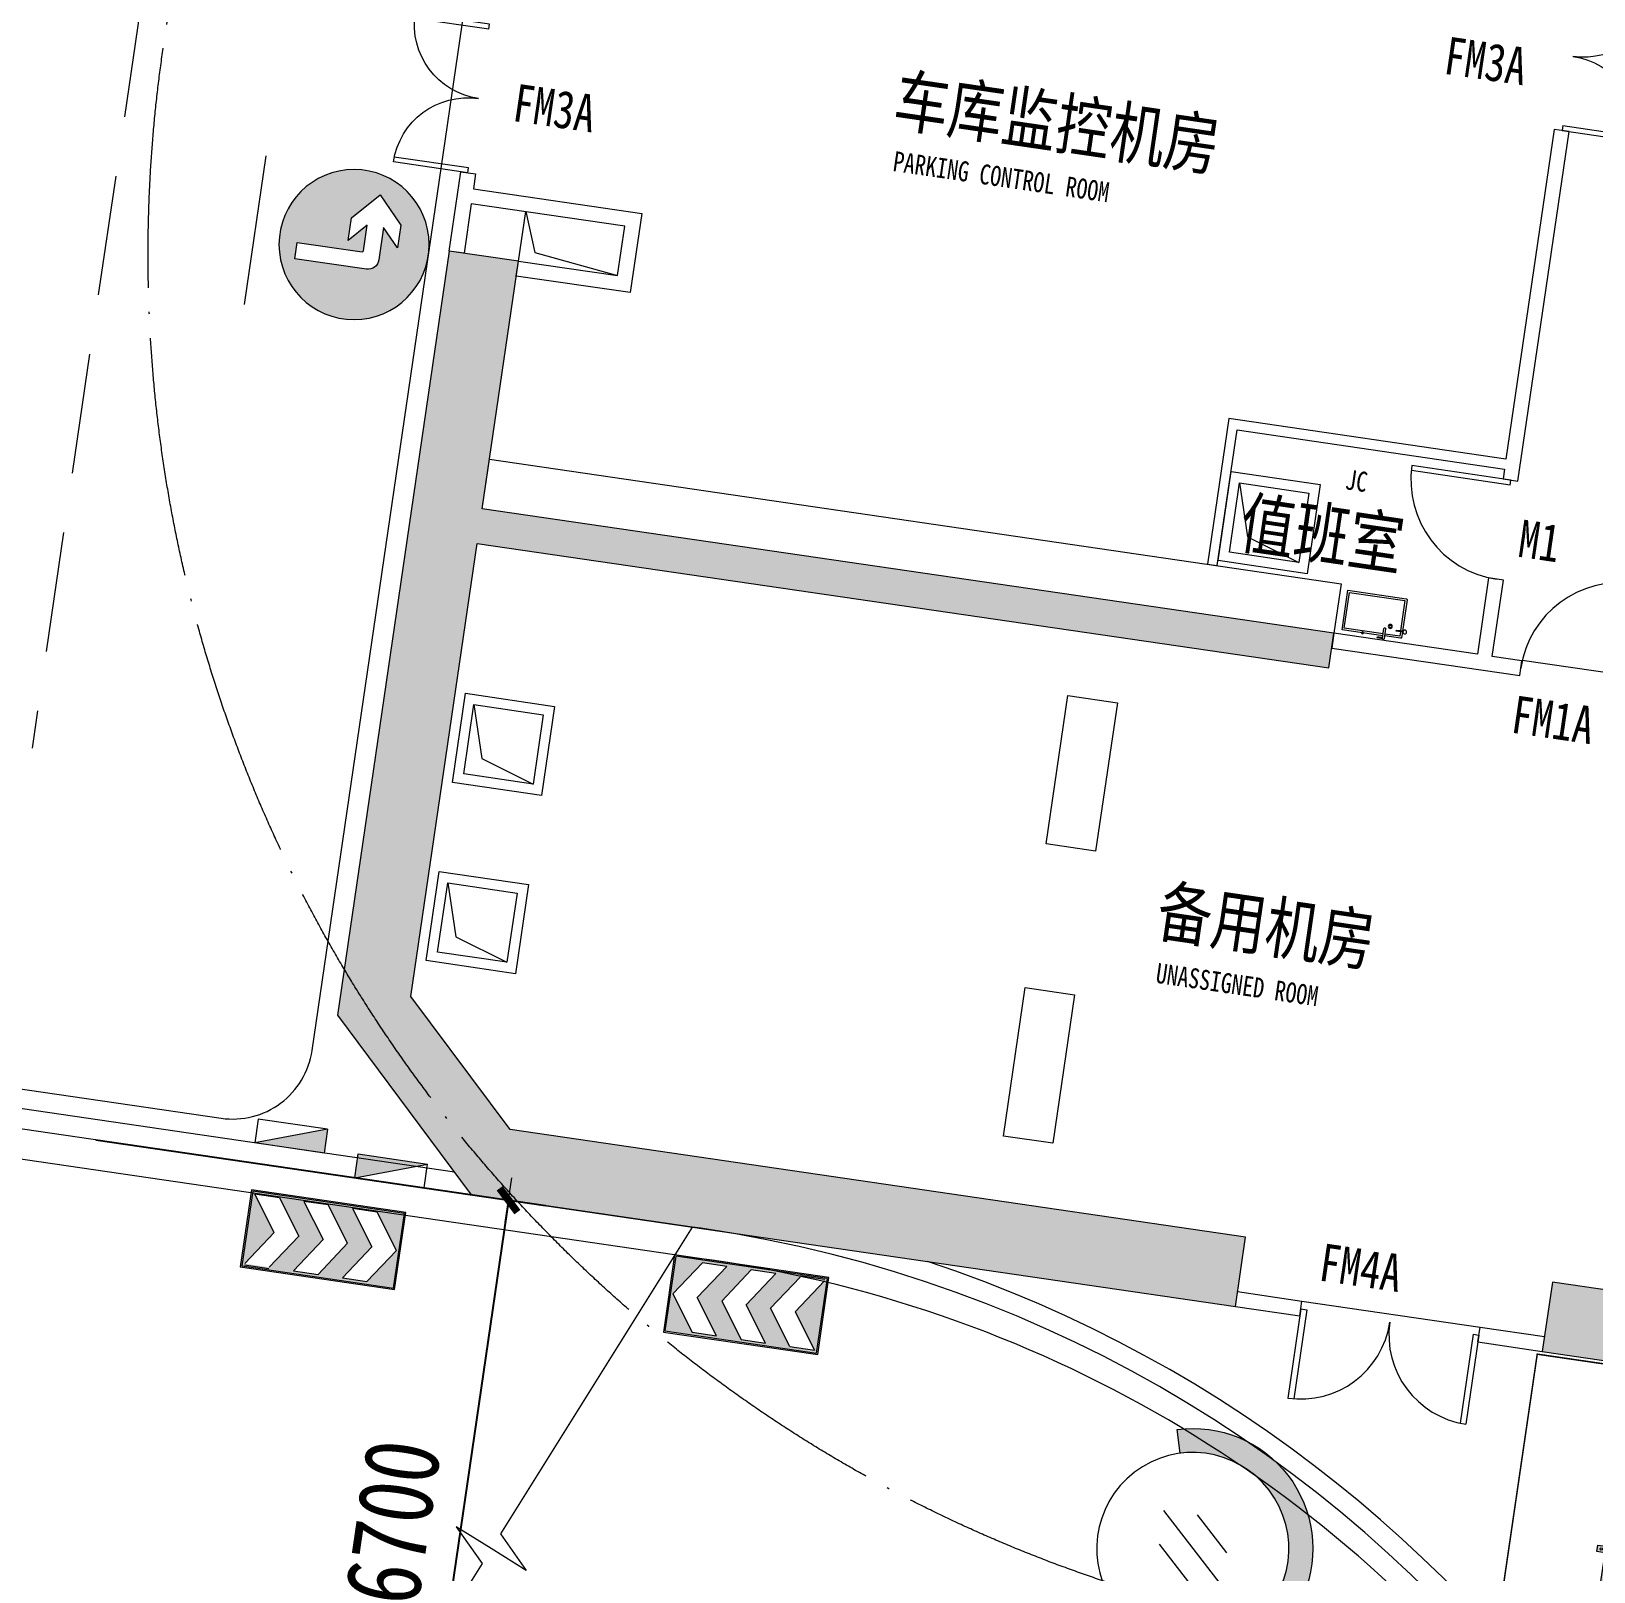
# Model space of a CAD drawing. Header units: inches. Extents: x -414268 to 632271, y -366004 to 318730.
# Drawn here: x 130949 to 146562, y 137717 to 153112 of the extents above; entities that cross this region are included whole.
import ezdxf

# ---------------------------------------------------------------- set-up
doc = ezdxf.new("R2010")
doc.units = ezdxf.units.IN
doc.header["$LTSCALE"] = 1200
doc.header["$MEASUREMENT"] = 0
doc.linetypes.add('DASHEDX2', pattern=[1.5, 1, -0.5])
doc.linetypes.add('DOTE', pattern=[2.4200000000000004, 2, -0.2, 0.02, -0.2])
doc.layers.get('0').update_dxf_attribs({"linetype": 'CONTINUOUS', "lineweight": 0})
doc.layers.get('DEFPOINTS').update_dxf_attribs({"linetype": 'CONTINUOUS', "lineweight": 0})
for name, color, linetype, lineweight in [('0--PAI--', 7, 'CONTINUOUS', 0), ('0--PAI--BLUE', 5, 'CONTINUOUS', 0), ('0--尺寸', 3, 'CONTINUOUS', 0), ('0--挡车架', 7, 'CONTINUOUS', 0), ('0--路缘线', 1, 'CONTINUOUS', 0), ('0－－车位', 4, 'CONTINUOUS', 0), ('7', 7, 'CONTINUOUS', 0), ('A-EQUIP', 7, 'CONTINUOUS', 0), ('COL-HATCH', 7, 'CONTINUOUS', 0), ('COLUMN', 7, 'CONTINUOUS', 0), ('DOTE', 7, 'DOTE', 0), ('EN-TEXT', 7, 'CONTINUOUS', 0), ('GROUND', 7, 'CONTINUOUS', 0), ('HY消火栓', 7, 'CONTINUOUS', 0), ('LTP-UG3$0$A-ANNO-SYMB-100', 7, 'CONTINUOUS', 0), ('PUB_TEXT', 7, 'CONTINUOUS', 0), ('WALL', 7, 'CONTINUOUS', 0), ('WINDOW', 7, 'CONTINUOUS', 0), ('WINDOW_TEXT', 7, 'CONTINUOUS', 0), ('井道', 7, 'CONTINUOUS', 0), ('人孔', 7, 'CONTINUOUS', 0), ('广角镜', 7, 'CONTINUOUS', 0)]:
    doc.layers.add(name, color=color, linetype=linetype, lineweight=lineweight)
doc.styles.add('-黑体', font='simhei.ttf', dxfattribs={"width": 0.8})
doc.styles.add('COL-GRID-UG-1_8A_200701112', font='romans.shx', dxfattribs={"width": 0.85})
doc.dimstyles.new('DIMN150', dxfattribs={"dimscale": 1.5, "dimtxt": 250, "dimasz": 1, "dimexe": 250, "dimexo": 300, "dimgap": 150, "dimtad": 1, "dimdec": 0, "dimzin": 0, "dimdsep": 46, "dimtxsty": 'COL-GRID-UG-1_8A_200701112', "dimblk": '_DIMX', "dimcen": 0.09, "dimdle": 0.375, "dimclrd": 1, "dimclre": 1, "dimclrt": 7, "dimadec": 0, "dimazin": 0, "dimtfac": 1, "dimtdec": 0, "dimtix": 1, "dimtmove": 0, "dimatfit": 3, "dimldrblk": '_DIMX', "dimfxl": 250, "dimtolj": 1, "dimtzin": 0, "dimarcsym": 0})

# ---------------------------------------------------------------- blocks, each defined once
blk = doc.blocks.new('HY')
for p, q in [((0, 0), (0.2400000000000055, -1.77635683940025e-15)), ((0, 0), (0.2400000000000038, -0.6999999999999993)), ((1.77635683940025e-15, -1.77635683940025e-15), (0, -0.6999999999999993)), ((0.240000000000002, -1.77635683940025e-15), (0.2400000000000002, -0.6999999999999993)), ((0, -0.6999999999999993), (0.2400000000000038, -0.6999999999999993))]:
    blk.add_line(p, q)
blk.add_solid([(1.77635683940025e-15, -5.329070518200751e-15), (0.2400000000000055, -1.77635683940025e-15), (0.2400000000000002, -0.6999999999999993)])
blk = doc.blocks.new('A$C47DC52A3')
at = {"layer": 'DOTE'}
blk.add_circle((13968.80007173077, 13968.80005914877), 13968.79999999996, dxfattribs=at)
blk = doc.blocks.new('_A0LCF')
for p, q in [((-0.5000000000007498, 0), (-0.5000000000007498, 0.5000000000012996)), ((-0.4666666666673632, 0), (-0.4666666666673632, 0.498887651571121)), ((0.4666666666674131, 6.315935428982458e-18), (0.4666666666674132, 0.4988876515711244)), ((0.5000000000007998, 0), (0.5000000000007999, 0.5000000000012996)), ((-0.4666666666673632, 0), (-0.5000000000007498, 0)), ((0.5000000000007998, 0), (0.4666666666674131, 0))]:
    blk.add_line(p, q)
for centre, start, end in [((-0.5000000000012996, 0), 0, 89.999999999937), ((0.5000000000012996, 0), 90.00000000005723, 180)]:
    blk.add_arc(centre, 0.5000000000012996, start, end)
blk = doc.blocks.new('_A1LBT')
for p, q in [((0.44999999999982, 0), (0.44999999999982, 0.9969278574199233)), ((0.4999999999998, 0), (0.4999999999998, 1.0000000000004)), ((0.44999999999982, 0), (0.4999999999998, 0))]:
    blk.add_line(p, q)
blk.add_arc((0.5000000000002001, 0), 1.0000000000004, 90.0000000000229, 180)
blk = doc.blocks.new('A$C57BB1F02')
for p, q in [((0.4124530618979545, 0.4302351847214939), (0.3598226204456765, 0.4302295837272559)), ((0.3598226204456765, 0.4302295837272559), (0.3598236420890917, 0.4206295837816356)), ((0.4112267771453499, 0.4206350541644712), (0.3598236420890917, 0.4206295837816356)), ((0.3646226204185137, 0.4302300945489785), (0.3646236420619307, 0.4206300946033582)), ((0.4112262622499721, 0.4254350541368373), (0.4112367867792859, 0.3278159603384351)), ((0.4312262621349205, 0.4254371995342918), (0.4312367372149755, 0.3277855491257473)), ((0.6050699774253356, 0.3368203126561151), (0.5409536662105001, 0.33681348932196)), ((0.6050709990687526, 0.3272203127104663), (0.5409546878539171, 0.3272134893763113))]:
    blk.add_line(p, q)
for points in [[(0.4112289991656848, 0.4000490988144747), (-2.693905010175968e-08, 0.4000000142724761), (4.254153685323558e-05, 1.65375650951205e-08), (0.5900425377711294, 6.812609897488553e-05, 0.4142135623730857), (0.600041473502591, 0.01006919025424663), (0.6000077219600239, 0.3272197738704933)], [(0.600006700316607, 0.336819773816142), (0.600001033450555, 0.3900691881023967, 0.4142135623730995), (0.5899999692952829, 0.4000681238338861), (0.4312289852849407, 0.4000512272367855)]]:
    blk.add_lwpolyline(points, format="xyb")
for points in [[(0.4112313863776045, 0.3800490989569442), (0.02000210134394997, 0.3800024015959768), (0.02004041298060777, 0.02000232522381512), (0.580040409413547, 0.02006697158718801), (0.5800077220732778, 0.3272176454467022)], [(0.5800067004298608, 0.3368176453923478), (0.5800020977757061, 0.380067059735244), (0.4312311137087335, 0.3800512273500402)]]:
    blk.add_lwpolyline(points)
for centre, radius in [((0.4718598230926379, 0.2973792585257373), 0.02), ((0.6234541765649819, 0.3320222690972983), 0.019), ((0.4718598230926379, 0.2973792585257373), 0.012)]:
    blk.add_circle(centre, radius)
for centre, radius, start, end in [((0.4208555658413911, 0.425436087070998), 0.019, 194.6394132391247, 239.5548701090875), ((0.4212262621924605, 0.4254361268355787), 0.01000000000000872, 0.006146110903335452, 180.0061461109424), ((0.4212367867235294, 0.3278170160635328), 0.009999999999980295, 180.0061461109424, 0.006146110903335452), ((0.5409541770321944, 0.3320134893491499), 0.004800000000003024, 90.00609748503454, 270.0060974850346)]:
    blk.add_arc(centre, radius, start, end)
at = {"layer": 'DEFPOINTS'}
blk.add_circle((0.2056144861133173, 0.4000245565434754), 0.01, dxfattribs=at)
blk = doc.blocks.new('_A1OSQ')
for p, q in [((0.44999999999982, 0), (0.44999999999982, 0.9969278574199233)), ((0.4999999999998, 0), (0.4999999999998, 1.0000000000004)), ((0.44999999999982, 0), (0.4999999999998, 0))]:
    blk.add_line(p, q)
blk.add_arc((0.5000000000002001, 0), 1.0000000000004, 90.0000000000229, 180)
blk = doc.blocks.new('A$C6F4820FC')
at = {"layer": '0--挡车架'}
h = blk.add_hatch(color=256, dxfattribs=at)
h.paths.add_polyline_path([(2017.784217856827, 79.3952663297232, 0.3952043560108401), (2017.78421785311, 169.3952663332057), (1617.474230922457, 169.3952663332057), (1617.474230922458, 79.39526633119387), (1684.499301437642, 79.39526633119385)])
h.paths.add_polyline_path([(818.9364171714836, 169.3952663332057), (818.9364171714836, 79.39526633119385), (1216.632018534735, 79.39526633119385), (1216.632018534736, 169.3952663332057)])
h.paths.add_polyline_path([(418.094204783764, 79.39526633119385), (418.0942047837638, 169.3952663332057), (351.0691342685791, 169.3952663332057), (17.78421785310638, 169.395266333202, 0.3952043560108128), (17.78421784939219, 79.39526632972411)])
h = blk.add_hatch(color=256, dxfattribs=at)
h.paths.add_polyline_path([(1617.474230922457, 169.3952663332057), (1684.499301437642, 169.3952663332057), (1684.499301437642, 248.7905199443812), (1617.474230922457, 248.7905199443812)])
h.paths.add_polyline_path([(1638.848788944474, 209.0928931387934, -1), (1663.124743415625, 209.0928931387934, -1)], flags=16)
h.paths.add_polyline_path([(1617.474230922457, 1.272001827601343e-05), (1684.499301437642, 1.272001827601343e-05), (1684.499301437642, 79.39526633119387), (1617.474230922457, 79.39526633119384)])
h.paths.add_polyline_path([(1638.848788944473, 39.69763952560606, -1), (1663.124743415624, 39.69763952560606, -1)], flags=16)
h.paths.add_polyline_path([(351.069134268579, 248.7905199443813), (351.0691342685791, 169.3952663332057), (418.0942047837639, 169.3952663332057), (418.0942047837638, 248.7905199443812)])
h.paths.add_polyline_path([(396.7196467617473, 209.0928931387934, 1), (372.4436922905957, 209.0928931387934, 1)], flags=16)
h.paths.add_polyline_path([(418.0942047837639, 79.39526633119387), (351.0691342685791, 79.39526633119387), (351.0691342685791, 1.272001827601343e-05), (418.0942047837639, 1.272001827601343e-05)])
h.paths.add_polyline_path([(372.4436922905957, 39.69763952560606, -1), (396.7196467617473, 39.69763952560606, -1)], flags=16)
h = blk.add_hatch(color=40, dxfattribs=at)
h.paths.add_polyline_path([(1216.632018534736, 169.3952663332056), (1216.632018534735, 79.39526633119385), (1617.474230922457, 79.39526633119385), (1617.474230922457, 169.3952663332056)])
h.paths.add_polyline_path([(818.9364171714836, 79.39526633119385), (818.9364171714836, 169.3952663332057), (418.0942047837639, 169.3952663332057), (418.0942047837639, 79.39526633119385)])
for p, q in [((17.78421785310638, 169.395266333202), (418.0942047837639, 169.3952663332057)), ((818.9364171714838, 169.3952663332057), (1216.632018534736, 169.3952663332057)), ((1617.474230922457, 169.3952663332057), (2017.78421785311, 169.3952663332057)), ((17.78421784939155, 79.39526632972411), (418.0942047837639, 79.39526633119385)), ((818.9364171714838, 79.39526633119385), (1216.632018534735, 79.39526633119385)), ((1617.474230922457, 79.39526633119385), (2017.784217856827, 79.3952663297232))]:
    blk.add_line(p, q, dxfattribs=at)
for points in [[(418.0942047837639, 169.3952663332057), (351.0691342685791, 169.3952663332057), (351.0691342685791, 248.7905199443812), (418.0942047837639, 248.7905199443812)], [(1617.474230922457, 169.3952663332057), (1684.499301437642, 169.3952663332057), (1684.499301437642, 248.7905199443812), (1617.474230922457, 248.7905199443812)], [(418.0942047837639, 79.39526633119385), (351.0691342685791, 79.39526633119385), (351.0691342685791, 1.272001827601343e-05), (418.0942047837639, 1.272001827601343e-05)], [(1617.474230922457, 79.39526633119385), (1684.499301437642, 79.39526633119385), (1684.499301437642, 1.272001827601343e-05), (1617.474230922457, 1.272001827601343e-05)]]:
    blk.add_lwpolyline(points, close=True, dxfattribs=at)
at = {"layer": '0--挡车架', "color": 0}
for points in [[(818.9364171714838, 169.3952663332057), (818.9364171714838, 79.39526633119385), (418.0942047837639, 79.39526633119385), (418.0942047837639, 169.3952663332057)], [(1617.474230922457, 169.3952663332057), (1617.474230922457, 79.39526633119385), (1216.632018534735, 79.39526633119385), (1216.632018534736, 169.3952663332057)]]:
    blk.add_lwpolyline(points, close=True, dxfattribs=at)
at = {"layer": '0--挡车架'}
for centre in [(384.5816695261715, 209.0928931387934), (1650.986766180049, 209.0928931387934), (384.5816695261715, 39.69763952560606), (1650.986766180049, 39.69763952560606)]:
    blk.add_circle(centre, 12.13797723557582, dxfattribs=at)
for centre, start, end in [((65.82469069586296, 124.3952663294804), 136.8717046789877, 223.1282953162828), ((1969.743745010358, 124.3952663294804), 316.871704683716, 43.12829532101674)]:
    blk.add_arc(centre, 65.82466886578737, start, end, dxfattribs=at)
blk = doc.blocks.new('A$C001A7B1A')
at = {"layer": '0－－车位', "const_width": 15}
blk.add_lwpolyline([(2407.499988817268, 5307.500045389108), (7.499988817267877, 5307.500045389108), (7.499988817267877, 7.500045389109687), (2407.499988817268, 7.500045389109687)], close=True, dxfattribs=at)
at = {"layer": '0--挡车架'}
blk.add_blockref('A$C6F4820FC', (189.7157709641579, 883.1047790596294), dxfattribs=at)
blk = doc.blocks.new('A$C5703102E')
at = {"layer": '0--PAI--BLUE'}
h = blk.add_hatch(color=5, dxfattribs=at)
h.paths.add_polyline_path([(220.232643195086, 299.7014668381889), (410.0426431950873, 569.4314668381903), (220.232643195086, 569.4314668381903), (30.42264319508831, 299.7014668381889), (220.232643195086, 29.97146683818937), (410.0426431950873, 29.97146683818937)], flags=16)
h.paths.add_polyline_path([(10.44264319508511, 9.991466838189808), (1189.262643195085, 9.991466838189808), (1189.262643195085, 589.4114668381899), (10.44264319508511, 589.4114668381899)])
h.paths.add_polyline_path([(410.0426431950873, 299.7014668381889), (599.8526431950886, 29.97146683818937), (789.6626431950863, 29.97146683818937), (599.8526431950886, 299.7014668381889), (789.6626431950863, 569.4314668381903), (599.8526431950886, 569.4314668381903)], flags=16)
h.paths.add_polyline_path([(1169.282643195089, 29.97146683818937), (979.472643195084, 29.97146683818937), (789.6626431950863, 299.7014668381889), (979.472643195084, 569.4314668381903), (1169.282643195089, 569.4314668381903), (979.472643195084, 299.7014668381889)], flags=16)
at = {"layer": '0--PAI--'}
for p, q in [((789.2099893585109, 299.6999955807296), (979.0199893585086, 569.429995580731)), ((1168.829989358514, 569.429995580731), (979.0199893585086, 299.6999955807296)), ((979.0199893585086, 29.96999558073185), (789.2099893585109, 299.6999955807296)), ((979.0199893585086, 299.6999955807296), (1168.829989358514, 29.96999558073185))]:
    blk.add_line(p, q, dxfattribs=at)
for points in [[(-1.064148818841204e-05, -4.422990969032981e-06), (1198.799989358515, -4.422990969032981e-06), (1198.799989358515, 599.3999955770105), (-1.064148818841204e-05, 599.3999955770105)], [(9.989989358513412, 9.989995577008813), (1188.809989358517, 9.989995577008813), (1188.809989358517, 589.4099955770089), (9.989989358513412, 589.4099955770089)], [(219.7799893585106, 299.6999955770079), (409.5899893585156, 569.4299955770093), (219.7799893585106, 569.4299955770093), (29.96998935851298, 299.6999955770079), (219.7799893585106, 29.96999557700838), (409.5899893585156, 29.96999557700838)], [(409.5899893585156, 299.6999955770079), (599.3999893585133, 29.96999557700838), (789.2099893585109, 29.96999557700838), (599.3999893585133, 299.6999955770079), (789.2099893585109, 569.4299955770093), (599.3999893585133, 569.4299955770093)]]:
    blk.add_lwpolyline(points, close=True, dxfattribs=at)
for points in [[(1168.829989358514, 579.4199955770109), (979.0199893585086, 579.4199955770109)], [(979.0199893585086, 29.96999557700838), (1168.829989358514, 29.96999557700838)]]:
    blk.add_lwpolyline(points, dxfattribs=at)
blk = doc.blocks.new('_DIMX')
blk.add_line((-150, 0), (150, 0))
at = {"const_width": 50}
blk.add_lwpolyline([(-70, -70), (70, 70)], dxfattribs=at)
blk = doc.blocks.new('*D277')
at = {"layer": '0--尺寸', "color": 0, "lineweight": -2}
for p, q in [((131595.2585716421, 142032.8590969203), (136089.1178371588, 141375.6257188487)), ((135717.8480856554, 141428.4084965187), (134748.7120288552, 134801.902306014)), ((130625.6883789844, 135403.3844849399), (135119.5476444514, 134746.1511068756))]:
    blk.add_line(p, q, dxfattribs=at)
at = {"layer": 'DEFPOINTS', "color": 0}
for p in [(131149.9953513824, 142097.9794830053), (130180.4251587246, 135468.504871025), (134748.4949609016, 134800.4180952798)]:
    blk.add_point(p, dxfattribs=at)
at = {"layer": '0--尺寸', "color": 0, "lineweight": -2, "xscale": 1.5, "yscale": 1.5, "zscale": 1.5}
for p, rotation in [((135718.065153609, 141429.8927072529), 81.6793996836047), ((134748.4949609016, 134800.4180952798), 261.6793996836047)]:
    blk.add_blockref('_DIMX', p, dxfattribs=dict(at, rotation=rotation))
at = {"layer": '0--尺寸', "color": 7, "insert": (134561.2160955898, 138213.4457218367), "char_height": 750, "attachment_point": 5, "rotation": 81.67939968360471, "style": '-黑体'}
blk.add_mtext('\\A1;6700', dxfattribs=at)
blk = doc.blocks.new('A$C50091FAB')
at = {"layer": '0--PAI--BLUE'}
h = blk.add_hatch(color=256, dxfattribs=at)
edge = h.paths.add_edge_path()
edge.add_arc((299.9999944004085, 400.0000107713568), 300, 0, 360)
edge = h.paths.add_edge_path(flags=16)
edge.add_line((312.3871690364904, 573.9583468705459), (384.2358726081438, 506.9583468705459))
edge.add_line((384.2358726081438, 506.9583468705423), (253.9024450060242, 506.9583468705423))
edge.add_arc((253.9024450060242, 462.9583468705459), 44, 90, 180)
edge.add_line((209.9024450060242, 462.9583468705459), (209.9024450060242, 173.9583468705459))
edge.add_line((209.9024450060242, 173.9583468705459), (275.9024450060242, 173.9583468705459))
edge.add_line((275.9024450060242, 173.9583468705459), (275.9024450060242, 435.9583468705459))
edge.add_arc((280.9024450060242, 435.9583468705459), 5, 90, 180, ccw=False)
edge.add_line((280.9024450060242, 440.9583468705459), (384.2358726081438, 440.9583468705459))
edge.add_line((384.2358726081438, 440.9583468705459), (312.3871690364904, 373.9583468705459))
edge.add_line((312.3871690364904, 373.9583468705459), (404.3871690364904, 373.9583468705459))
edge.add_line((404.3871690364904, 373.9583468705459), (511.6240400389579, 473.9583468705459))
edge.add_line((511.6240400389652, 473.9583468705459), (404.3871690364977, 573.9583468705459))
edge.add_line((404.3871690364904, 573.9583468705459), (312.3871690364904, 573.9583468705459))
at = {"layer": '0--PAI--'}
blk.add_lwpolyline([(312.3871690364904, 573.9583468705459), (384.2358726081438, 506.9583468705423), (253.9024450060242, 506.9583468705459, 0.414213562373095), (209.9024450060242, 462.9583468705459), (209.9024450060242, 173.9583468705459), (275.9024450060242, 173.9583468705459), (275.9024450060242, 435.9583468705459, -0.414213562373095), (280.9024450060242, 440.9583468705459), (384.2358726081438, 440.9583468705459), (312.3871690364904, 373.9583468705459), (404.3871690364904, 373.9583468705459), (511.6240400389652, 473.9583468705459), (404.3871690364904, 573.9583468705459)], format="xyb", close=True, dxfattribs=at)
blk.add_circle((299.9999944004085, 400.0000107713568), 300, dxfattribs=at)
at = {"layer": '7'}
blk.add_line((599.9999944004085, 1.07713567558676e-05), (-5.599591531790793e-06, 1.07713567558676e-05), dxfattribs=at)
blk = doc.blocks.new('A$C611C3372')
at = {"layer": '7'}
blk.add_hatch(color=256, dxfattribs=at).paths.add_polyline_path([(86.55383598182243, 299.910011141651), (1.2270340903342e-05, 249.9156503793993, 0.5772203872978603), (865.9279827208543, 249.9156503793993), (779.3741590093728, 299.910011141651, -0.577350269189626)])
for points in [[(332.9639974955958, 599.910011141651), (532.9639974955958, 599.910011141651)], [(232.9639974955958, 499.910011141651), (632.9639974955958, 499.910011141651)], [(332.9639974955958, 399.910011141651), (532.9639974955958, 399.910011141651)]]:
    blk.add_lwpolyline(points, dxfattribs=at)
blk.add_lwpolyline([(86.55383598182243, 299.910011141651), (1.2270340903342e-05, 249.9156503793956, 0.5772203872978591), (865.9279827208507, 249.9156503793956), (779.3741590093728, 299.910011141651)], format="xyb", dxfattribs=at)
blk.add_circle((432.9639974955958, 499.910011141651), 400, dxfattribs=at)

msp = doc.modelspace()

# ---------------------------------------------------------------- hatches: boundary and pattern name
at = {"layer": 'COL-HATCH'}
for points in [[(135405.1553706666, 147994.2723215385), (143914.6302467423, 146749.7493874646), (143965.2794359198, 147096.0652254444), (135455.8045598439, 148340.5881595183), (135817.5844825399, 150814.2727165171), (135124.9528065802, 150915.5710948719), (134008.2194075923, 143279.8622286191), (135345.5291799341, 141484.3766293958), (142981.2380461869, 140367.6432304078), (143082.5364245418, 141060.2749063675), (135733.7249922006, 142135.0491431945), (134742.810245713, 143465.461284176)], [(135405.1553706666, 147994.2723215385), (143914.6302467423, 146749.7493874646), (143965.2794359198, 147096.0652254444), (135455.8045598439, 148340.5881595183), (135817.5844825399, 150814.2727165171), (135124.9528065802, 150915.5710948719), (134008.2194075923, 143279.8622286191), (135345.5291799341, 141484.3766293958), (142981.2380461869, 140367.6432304078), (143082.5364245418, 141060.2749063675), (135733.7249922006, 142135.0491431945), (134742.810245713, 143465.461284176)], [(155479.8013623423, 140139.6124996234), (155803.5131707802, 142353.0048169304), (155110.8814948204, 142454.3031952852), (154829.1288485434, 140527.80831189), (153498.7167075567, 139536.8935653983), (146149.9052752201, 140611.6678022246), (146048.6068968654, 139919.036126265), (153684.3157631136, 138802.3027272777)], [(155479.8013623423, 140139.6124996234), (155803.5131707802, 142353.0048169304), (155110.8814948204, 142454.3031952852), (154829.1288485434, 140527.80831189), (153498.7167075567, 139536.8935653983), (146149.9052752201, 140611.6678022246), (146048.6068968654, 139919.036126265), (153684.3157631136, 138802.3027272777)]]:
    msp.add_hatch(color=256, dxfattribs=at).paths.add_polyline_path(points)

# ---------------------------------------------------------------- linework, layer by layer
for p, q in [((135176.5796657499, 141711.2133699951), (122429.1249257724, 143575.5469517971)), ((137551.4393016404, 141161.7591028209), (122400.1825319568, 143377.6521872373))]:
    msp.add_line(p, q)
at = {"layer": '0--路缘线', "linetype": 'DASHEDX2'}
msp.add_line((133094.7385889975, 160569.6246990733), (130956.3425962811, 145948.2573646617), dxfattribs=at)
at = {"layer": '0--路缘线'}
for p, q in [((133754.1956758116, 142925.0205852712), (136274.1648039923, 160155.4093533113)), ((137378.0655587822, 140883.9238150911), (118845.8683091588, 143594.2843052194)), ((128085.6950621972, 142945.536424141), (132846.8470423098, 142249.2111022937)), ((137594.6658123555, 140852.2457166158), (137378.0655587828, 140883.923815091))]:
    msp.add_line(p, q, dxfattribs=at)
msp.add_lwpolyline([(148422.0887368749, 126433.614962823, 0.4197702688980953), (137594.6658123352, 140852.2457166188), (137378.0655587821, 140883.9238150911)], format="xyb", dxfattribs=at)
msp.add_arc((132962.6166175719, 143040.7901605334), 800, 261.6793996839024, 351.6793996841437, dxfattribs=at)
at = {"layer": 'COL-HATCH'}
for p, q in [((135733.7249922003, 142135.0491431943), (134742.8102457125, 143465.4612841758)), ((135733.7249922006, 142135.0491431945), (134742.810245713, 143465.461284176))]:
    msp.add_line(p, q, dxfattribs=at)
at = {"layer": 'COLUMN'}
for points in [[(135405.1553706666, 147994.2723215385), (143914.6302467423, 146749.7493874646), (143965.2794359198, 147096.0652254444), (135455.8045598439, 148340.5881595183), (135817.5844825399, 150814.2727165171), (135124.9528065802, 150915.5710948719), (134008.2194075923, 143279.8622286191), (135345.5291799341, 141484.3766293958), (142981.2380461869, 140367.6432304078), (143082.5364245418, 141060.2749063675), (135733.7249922006, 142135.0491431945), (134742.810245713, 143465.461284176)], [(155479.8013623423, 140139.6124996234), (155803.5131707802, 142353.0048169304), (155110.8814948204, 142454.3031952852), (154829.1288485434, 140527.80831189), (153498.7167075567, 139536.8935653983), (146149.9052752201, 140611.6678022246), (146048.6068968654, 139919.036126265), (153684.3157631136, 138802.3027272777)]]:
    msp.add_lwpolyline(points, close=True, dxfattribs=at)
at = {"layer": 'GROUND'}
for p, q in [((146835.0751041918, 146678.5993458346), (145845.6012813924, 146823.3113149129)), ((143646.1028263684, 140422.0015239269), (145427.1557074076, 140161.5199795858))]:
    msp.add_line(p, q, dxfattribs=at)
at = {"layer": 'LTP-UG3$0$A-ANNO-SYMB-100'}
msp.add_lwpolyline([(137551.4393016404, 141161.7591028209), (135638.8462531511, 138096.7861075057), (135895.6466924132, 137729.8713067032), (135546.026327001, 137948.0401067284), (135196.4059615888, 138166.2089067533), (135453.2064008511, 137799.2941059511), (133390.4694728285, 134493.7121967088)], dxfattribs=at)
at = {"layer": 'WALL'}
for p, q in [((143002.9448415489, 140516.0643038278), (143646.1028263684, 140422.0015239269)), ((143624.3960310068, 140273.5804505069), (143646.1028263684, 140422.0015239269)), ((142981.2380461869, 140367.6432304078), (143624.3960310068, 140273.5804505069)), ((145405.4489120457, 140013.0989061659), (145427.1557074076, 140161.5199795858)), ((145427.1557074076, 140161.5199795858), (146070.3136922272, 140067.4571996849)), ((145405.4489120457, 140013.0989061659), (146048.6068968654, 139919.036126265))]:
    msp.add_line(p, q, dxfattribs=at)
msp.add_lwpolyline([(145804.5777376678, 148615.8947412753), (146315.4109885143, 152108.7373357565), (146166.9899150943, 152130.4441311182), (145685.0923734167, 148835.4972788361), (142914.5723542261, 149240.6898146161), (142701.8457596807, 147786.1632950999), (142800.7931419605, 147771.692098192), (142999.0485395981, 149127.2712354284), (145670.621176509, 148736.5498965562), (145656.1499796012, 148637.6025142762), (145804.5710530209, 148615.8957189145)], dxfattribs=at)
for points in [[(135817.5844825399, 150814.2727165171), (136807.0583053395, 150669.5607474387), (136879.4142898786, 151164.2976588384), (135345.7298645394, 151388.6012109098), (135273.3738800001, 150893.8642995101), (135124.9528065802, 150915.5710948719), (135240.722381843, 151707.1501531114), (135389.1434552626, 151685.4433577497), (135367.4366599013, 151537.0222843298), (137049.5421586602, 151291.0119368965), (136933.7725833977, 150499.432878657), (135795.8776871781, 150665.8516430972)], [(135455.8045598438, 148340.5881595183), (135528.1605443829, 148835.3250709181), (144037.6354204586, 147590.8021368443), (143965.2794359194, 147096.0652254445)], [(145548.4375523989, 146864.5260749191), (145659.8657685892, 147626.4209184747), (145511.4446951693, 147648.1277138365), (145400.0164789789, 146886.2328702809), (143965.2794359198, 147096.0652254444), (143943.5726405581, 146947.6441520246), (145823.572903877, 146672.6914107757), (145845.2796992388, 146821.1124841956), (145548.4375523989, 146864.5260749191)], [(141307.3106415756, 146474.158826465), (141802.0475529752, 146401.8028419259), (141584.9795993576, 144917.5921077266), (141090.2426879581, 144989.9480922658)], [(140880.4103327944, 143555.2110492065), (141375.1472441942, 143482.8550646673), (141158.0792905767, 141998.6443304681), (140663.3423791767, 142071.0003150073)]]:
    msp.add_lwpolyline(points, close=True, dxfattribs=at)
msp.add_lwpolyline([(148619.9835014445, 126404.6725690188, 0.4142135623730923), (137638.0794030695, 141149.0878634307), (137551.4393016404, 141161.7591028209)], format="xyb", dxfattribs=at)
msp.add_arc((135756.8238050509, 128285.9281670372), 13199.99999999994, 351.6793996841437, 71.6928482388037, dxfattribs=at)
at = {"layer": '井道'}
msp.add_line((135817.5844825399, 150814.2727165171), (135889.9404670791, 151309.0096279168), dxfattribs=at)
msp.add_lwpolyline([(135889.9404670791, 151309.0096279168), (135981.6322312764, 150899.2344192369), (136807.0583053395, 150669.5607474387)], dxfattribs=at)
at = {"layer": '人孔'}
for points in [[(142938.269512585, 148711.6922298515), (143828.7959531046, 148581.451457681), (143698.5551809342, 147690.9250171614), (142808.0287404147, 147821.1657893319)], [(143022.7456979572, 148598.2736506637), (143715.3773739167, 148496.9752723089), (143614.0789955621, 147804.3435963493), (142921.4473196021, 147905.6419747041)], [(135287.0347993289, 146495.5903904313), (136177.5612398486, 146365.3496182608), (136047.320467678, 145474.8231777413), (135156.7940271585, 145605.0639499118)], [(135371.5109847009, 146382.1718112436), (136064.1426606608, 146280.8734328888), (135962.8442823059, 145588.2417569291), (135270.2126063462, 145689.5401352839)], [(135026.5532549879, 144714.5375093923), (135917.0796955073, 144584.2967372218), (135786.838923337, 143693.7702967022), (134896.3124828173, 143824.0110688727)], [(135111.0294403601, 144601.1189302045), (135803.6611163199, 144499.8205518496), (135702.3627379649, 143807.18887589), (135009.7310620054, 143908.4872542448)]]:
    msp.add_lwpolyline(points, close=True, dxfattribs=at)
for points in [[(143022.7456979572, 148598.2736506637), (143102.0111955949, 148060.5410686827), (143614.0789955621, 147804.3435963493)], [(135371.5109847009, 146382.1718112436), (135450.7764823388, 145844.4392292625), (135962.8442823059, 145588.2417569291)], [(135111.0294403601, 144601.1189302045), (135190.2949379977, 144063.3863482234), (135702.3627379649, 143807.18887589)]]:
    msp.add_lwpolyline(points, dxfattribs=at)

# ---------------------------------------------------------------- block references
at = {"rotation": 261.6793996637859}
msp.add_blockref('A$C001A7B1A', (145991.3834514691, 139900.1571992999), dxfattribs=at)
at = {"layer": '7'}
for name, p, xscale, yscale, zscale, rotation in [('A$C50091FAB', (133076.2508863531, 150382.5336837259), -2.500000000013507, 2.5, 2.5, 261.6793996840472), ('A$C5703102E', (134692.6683250511, 141308.5399390052), 1.300000000017081, 1.299999999988358, 1.3, 171.6793996838526), ('A$C5703102E', (137265.3031127681, 140112.9060265822), 1.300000000017081, 1.299999999988358, 1.3, 351.6793996836047)]:
    msp.add_blockref(name, p, dxfattribs=dict(at, xscale=xscale, yscale=yscale, zscale=zscale, rotation=rotation))
at = {"layer": 'A-EQUIP', "xscale": -1000.000000000005, "yscale": 1000.000000000005, "zscale": 1000, "rotation": 171.6793996836047}
msp.add_blockref('A$C57BB1F02', (144105.1154731764, 147526.7251583417), dxfattribs=at)
at = {"layer": 'COL-HATCH', "rotation": 351.6793996836047}
msp.add_blockref('A$C47DC52A3', (130241.8327669072, 139078.8212253051), dxfattribs=at)
at = {"layer": 'HY消火栓', "xscale": 1000.000000000004, "yscale": 1000.000000000005, "zscale": 1000}
for p, rotation in [((133909.2519058009, 142139.1150343489), 261.6793996836269), ((134182.0187635741, 141654.5417004811), 81.67939968362693)]:
    msp.add_blockref('HY', p, dxfattribs=dict(at, rotation=rotation))
at = {"layer": 'WINDOW'}
for name, p, xscale, yscale, zscale, rotation in [('_A0LCF', (146354.6817977266, 152860.9725406916), 1499.999999999997, -1499.999999999994, 1500, 81.67939968357939), ('_A0LCF', (135418.5195262473, 152439.1256823755), 1499.999999999997, -1499.999999999994, 1500, 261.6793996835794), ('_A1OSQ', (145662.951900885, 148131.2886453483), 1000.000000000005, 1000.000000000005, 1000, 81.67939968358058), ('_A1LBT', (146329.1632129572, 146674.5459629465), -1000.000000000005, -1000.000000000005, 1000, 171.6793996836047), ('_A0LCF', (144525.0523093614, 140212.6028459324), 1800.000000000003, 1800, 1800, 171.67939968358)]:
    msp.add_blockref(name, p, dxfattribs=dict(at, xscale=xscale, yscale=yscale, zscale=zscale, rotation=rotation))
at = {"layer": '广角镜', "xscale": -2.400000004164592, "yscale": 2.399999998537169, "zscale": 2.4, "rotation": 127.4890315546797}
msp.add_blockref('A$C611C3372', (142875.4426734443, 139503.6421460604), dxfattribs=at)

# ---------------------------------------------------------------- texts
at = {"layer": 'EN-TEXT', "char_height": 200, "attachment_point": 1, "rotation": 351.67939968358024, "style": '-黑体'}
for s, insert, width in [('PARKING CONTROL ROOM', (139579.4450581773, 151914.2830970243), 5963.875811266535), ('JC', (144098.1819284658, 148734.7201525889), 6983.199759588553), ('UNASSIGNED ROOM', (142206.8730659356, 143801.7515832257), 6983.199759588553)]:
    msp.add_mtext(s, dxfattribs=dict(at, insert=insert, width=width))
at = {"layer": 'PUB_TEXT', "style": '-黑体', "width": 0.8}
for s, p in [('车库监控机房', (139544.0530508416, 152187.3470488443)), ('值班室 ', (143002.5413178199, 147962.9389962968)), (' 备用机房', (141903.4771852201, 144121.8201461441))]:
    msp.add_text(s, height=500, rotation=351.6793996831976, dxfattribs=at).set_placement(p)
at = {"layer": 'WINDOW_TEXT', "style": '-黑体', "width": 0.8}
for s, p in [('FM3A', (145051.4577173226, 152688.8096183547)), ('FM3A', (135745.4476539092, 152217.2238425353)), ('M1', (145792.8730226504, 147862.8952010781)), ('FM1A', (145723.1787409984, 146104.7207746359)), ('FM4A', (143802.7997151692, 140629.6299339561))]:
    msp.add_text(s, height=375, rotation=351.6793996831976, dxfattribs=at).set_placement(p)

# ---------------------------------------------------------------- dimensions: what is measured, and where the dimension line sits
at = {"layer": '0--尺寸'}
dim = msp.add_linear_dim(base=(134748.4949609016, 134800.4180952798), p1=(131149.9953513824, 142097.9794830053), p2=(130180.4251587246, 135468.504871025), angle=81.67939968390236, dimstyle='DIMN150', override={"dimtxt": 500, "dimgap": 200, "dimtxsty": '-黑体', "dimclrd": 0, "dimclre": 0, "dimfxl": 0.36, "dimarcsym": 1}, dxfattribs=at)
dim.commit()
dim.dimension.update_dxf_attribs({"geometry": '*D277', "text_midpoint": (134561.2160955898, 138213.4457218367)})

doc.saveas('drawing.dxf')
